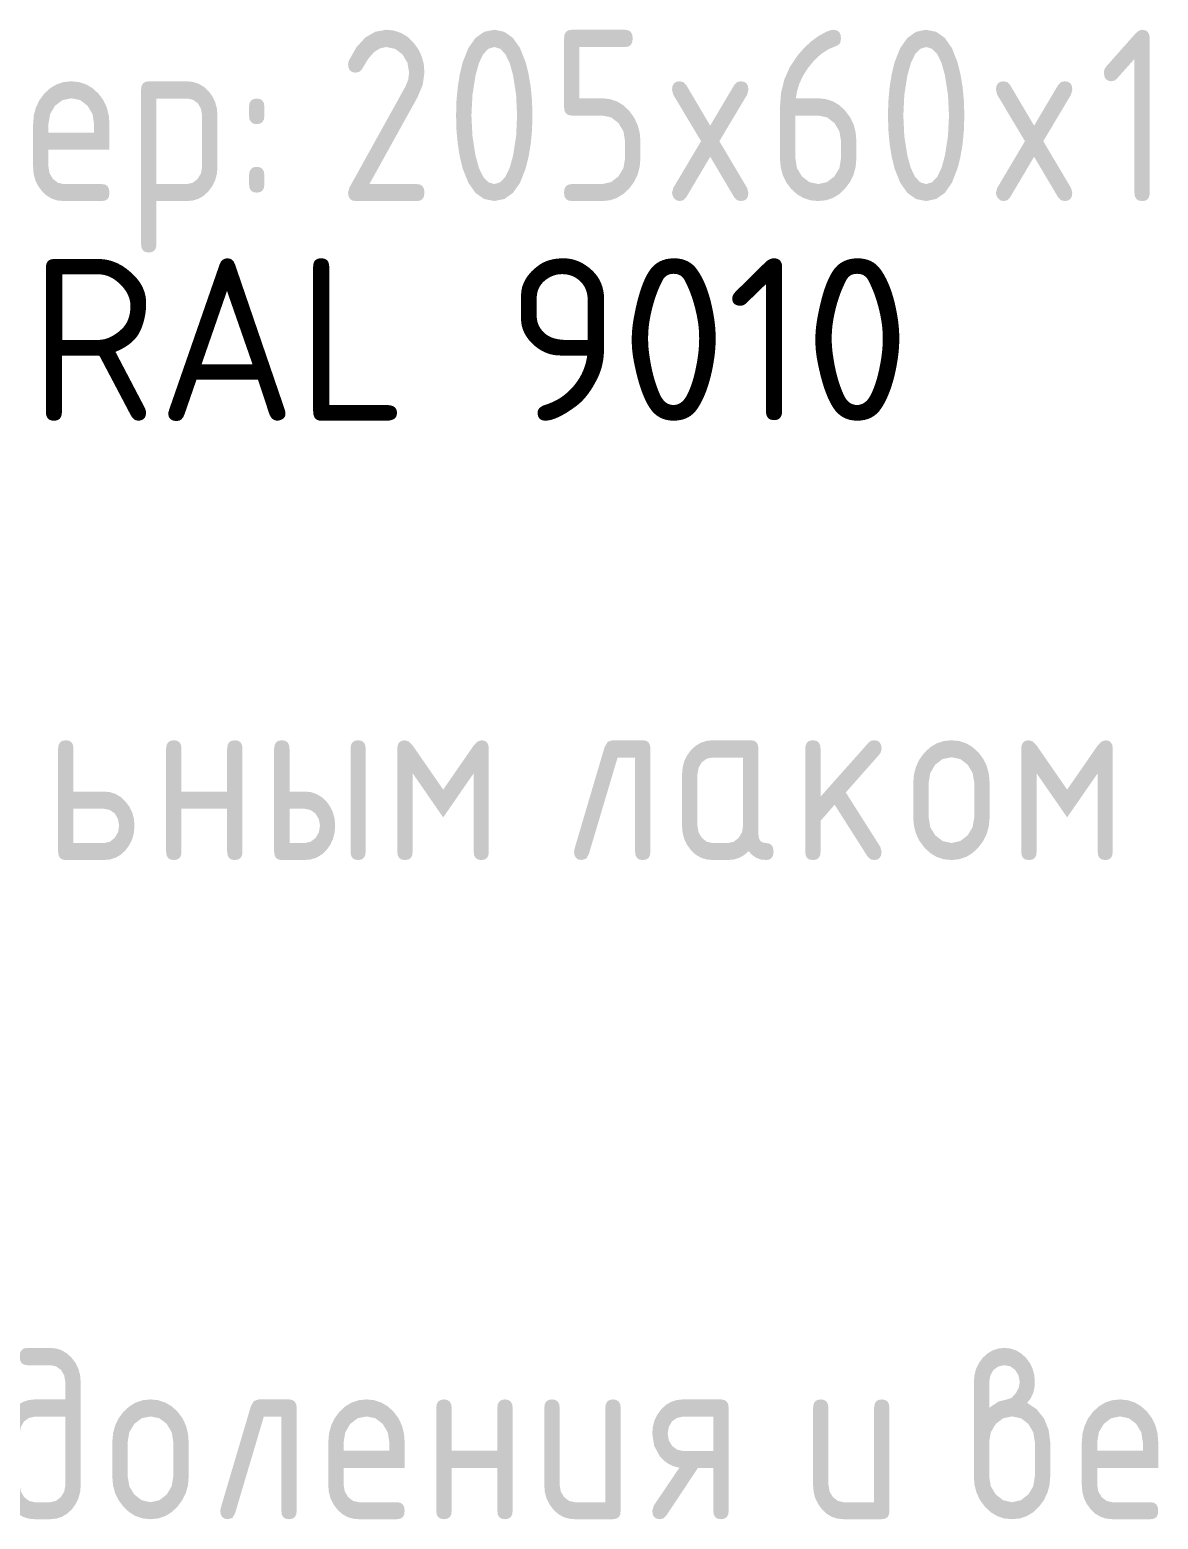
# Model space of a CAD drawing. Header units: millimetres. Extents: x -546 to 1681, y -650 to 1730.
# Drawn here: x 1068.28 to 1088.23, y 81.98 to 108.3 of the extents above; entities that cross this region are included whole.
import ezdxf

# ---------------------------------------------------------------- set-up
doc = ezdxf.new("R2010")
doc.units = ezdxf.units.MM

msp = doc.modelspace()

# ---------------------------------------------------------------- hatches: boundary and pattern name
h = msp.add_hatch(color=7)
h.dxf.hatch_style = 2
h.paths.add_polyline_path([(1074.584, 108.298), (1074.718, 108.284), (1074.842, 108.243), (1074.956, 108.175), (1075.059, 108.078), (1075.145, 107.961), (1075.208, 107.832), (1075.246, 107.692), (1075.258, 107.54), (1075.227, 107.323), (1075.134, 107.104), (1074.285, 105.571), (1075.122, 105.571), (1075.182, 105.562), (1075.224, 105.533), (1075.25, 105.486), (1075.258, 105.419), (1075.25, 105.353), (1075.224, 105.307), (1075.182, 105.28), (1075.122, 105.271), (1074.045, 105.271), (1073.985, 105.28), (1073.942, 105.307), (1073.917, 105.353), (1073.908, 105.419), (1073.931, 105.508), (1074.919, 107.29), (1074.97, 107.413), (1074.987, 107.54), (1074.958, 107.715), (1074.87, 107.862), (1074.74, 107.96), (1074.584, 107.993), (1074.47, 107.969), (1074.362, 107.898), (1074.26, 107.779), (1074.161, 107.612), (1074.113, 107.558), (1074.045, 107.54), (1073.985, 107.549), (1073.942, 107.578), (1073.917, 107.626), (1073.908, 107.692), (1073.92, 107.751), (1074.057, 107.99), (1074.212, 108.161), (1074.388, 108.263)])
h = msp.add_hatch(color=7)
h.paths.add_polyline_path([(1076.895, 106.782), (1076.878, 107.149), (1076.824, 107.493), (1076.763, 107.713), (1076.687, 107.868), (1076.597, 107.962), (1076.492, 107.993), (1076.388, 107.962), (1076.298, 107.868), (1076.221, 107.711), (1076.16, 107.489), (1076.106, 107.143), (1076.088, 106.782), (1076.106, 106.419), (1076.16, 106.075), (1076.221, 105.855), (1076.296, 105.698), (1076.386, 105.603), (1076.492, 105.571), (1076.597, 105.603), (1076.687, 105.698), (1076.763, 105.855), (1076.824, 106.075), (1076.878, 106.419)])
h.paths.add_polyline_path([(1077.166, 106.782), (1077.159, 106.521), (1077.136, 106.278), (1077.098, 106.053), (1077.046, 105.846), (1076.947, 105.594), (1076.821, 105.414), (1076.669, 105.307), (1076.492, 105.271), (1076.313, 105.307), (1076.16, 105.414), (1076.034, 105.594), (1075.933, 105.846), (1075.883, 106.053), (1075.847, 106.278), (1075.824, 106.521), (1075.817, 106.782), (1075.824, 107.046), (1075.847, 107.29), (1075.883, 107.516), (1075.933, 107.722), (1076.034, 107.975), (1076.16, 108.154), (1076.313, 108.262), (1076.492, 108.298), (1076.669, 108.262), (1076.821, 108.154), (1076.947, 107.975), (1077.046, 107.722), (1077.098, 107.514), (1077.136, 107.289), (1077.159, 107.045)])
h = msp.add_hatch(color=7)
h.dxf.hatch_style = 2
h.paths.add_polyline_path([(1077.725, 106.934), (1077.725, 108.145), (1077.733, 108.212), (1077.759, 108.26), (1077.801, 108.288), (1077.861, 108.298), (1078.803, 108.298), (1078.863, 108.288), (1078.905, 108.26), (1078.93, 108.212), (1078.938, 108.145), (1078.93, 108.079), (1078.905, 108.031), (1078.863, 108.002), (1078.803, 107.993), (1077.996, 107.993), (1077.996, 107.087), (1078.4, 107.087), (1078.534, 107.073), (1078.659, 107.032), (1078.773, 106.964), (1078.875, 106.867), (1078.962, 106.748), (1079.024, 106.619), (1079.062, 106.479), (1079.075, 106.329), (1079.075, 106.029), (1079.062, 105.876), (1079.024, 105.736), (1078.962, 105.608), (1078.875, 105.491), (1078.771, 105.394), (1078.657, 105.325), (1078.533, 105.284), (1078.4, 105.271), (1077.861, 105.271), (1077.801, 105.28), (1077.759, 105.307), (1077.733, 105.353), (1077.725, 105.419), (1077.733, 105.486), (1077.759, 105.533), (1077.801, 105.562), (1077.861, 105.571), (1078.4, 105.571), (1078.556, 105.606), (1078.686, 105.707), (1078.774, 105.852), (1078.803, 106.029), (1078.803, 106.329), (1078.774, 106.504), (1078.686, 106.651), (1078.556, 106.75), (1078.4, 106.782), (1077.861, 106.782), (1077.801, 106.792), (1077.759, 106.82), (1077.733, 106.868)])
h = msp.add_hatch(color=7)
h.paths.add_polyline_path([(1081.813, 106.782), (1081.813, 106.029), (1081.841, 105.852), (1081.929, 105.707), (1082.06, 105.606), (1082.216, 105.571), (1082.372, 105.606), (1082.503, 105.707), (1082.591, 105.853), (1082.62, 106.029), (1082.62, 106.329), (1082.591, 106.504), (1082.503, 106.651), (1082.372, 106.75), (1082.216, 106.782)])
h.paths.add_polyline_path([(1082.483, 108.298), (1082.543, 108.288), (1082.586, 108.26), (1082.611, 108.212), (1082.62, 108.145), (1082.603, 108.058), (1082.552, 108.018), (1082.407, 107.959), (1082.271, 107.872), (1082.145, 107.756), (1082.028, 107.612), (1081.948, 107.484), (1081.887, 107.354), (1081.844, 107.222), (1081.82, 107.087), (1082.216, 107.087), (1082.352, 107.073), (1082.478, 107.032), (1082.592, 106.964), (1082.694, 106.867), (1082.781, 106.75), (1082.842, 106.622), (1082.879, 106.482), (1082.891, 106.329), (1082.891, 106.029), (1082.878, 105.876), (1082.84, 105.734), (1082.778, 105.606), (1082.691, 105.491), (1082.589, 105.394), (1082.475, 105.325), (1082.35, 105.284), (1082.216, 105.271), (1082.08, 105.284), (1081.955, 105.325), (1081.841, 105.392), (1081.738, 105.487), (1081.651, 105.603), (1081.59, 105.731), (1081.553, 105.87), (1081.541, 106.02), (1081.541, 106.934), (1081.56, 107.184), (1081.617, 107.417), (1081.713, 107.635), (1081.846, 107.836), (1081.967, 107.977), (1082.094, 108.094), (1082.225, 108.19), (1082.363, 108.264), (1082.433, 108.289)])
h = msp.add_hatch(color=7)
h.paths.add_polyline_path([(1084.528, 106.782), (1084.51, 107.149), (1084.456, 107.493), (1084.395, 107.713), (1084.32, 107.868), (1084.229, 107.962), (1084.124, 107.993), (1084.02, 107.962), (1083.93, 107.868), (1083.854, 107.711), (1083.792, 107.489), (1083.738, 107.143), (1083.721, 106.782), (1083.738, 106.419), (1083.792, 106.075), (1083.853, 105.855), (1083.928, 105.698), (1084.019, 105.603), (1084.124, 105.571), (1084.229, 105.603), (1084.32, 105.698), (1084.395, 105.855), (1084.456, 106.075), (1084.51, 106.419)])
h.paths.add_polyline_path([(1084.799, 106.782), (1084.791, 106.521), (1084.768, 106.278), (1084.73, 106.053), (1084.678, 105.846), (1084.579, 105.594), (1084.453, 105.414), (1084.301, 105.307), (1084.124, 105.271), (1083.945, 105.307), (1083.793, 105.414), (1083.666, 105.594), (1083.566, 105.846), (1083.516, 106.053), (1083.479, 106.278), (1083.457, 106.521), (1083.449, 106.782), (1083.457, 107.046), (1083.479, 107.29), (1083.516, 107.516), (1083.566, 107.722), (1083.666, 107.975), (1083.793, 108.154), (1083.945, 108.262), (1084.124, 108.298), (1084.301, 108.262), (1084.453, 108.154), (1084.579, 107.975), (1084.678, 107.722), (1084.73, 107.514), (1084.768, 107.289), (1084.791, 107.045)])
h = msp.add_hatch(color=7)
h.dxf.hatch_style = 2
h.paths.add_polyline_path([(1087.805, 107.781), (1087.495, 107.434), (1087.453, 107.4), (1087.401, 107.387), (1087.342, 107.397), (1087.299, 107.426), (1087.274, 107.473), (1087.265, 107.54), (1087.274, 107.598), (1087.303, 107.645), (1087.831, 108.239), (1087.885, 108.282), (1087.94, 108.298), (1088, 108.288), (1088.042, 108.26), (1088.067, 108.212), (1088.076, 108.145), (1088.076, 105.419), (1088.067, 105.353), (1088.042, 105.307), (1088, 105.28), (1087.94, 105.271), (1087.881, 105.28), (1087.839, 105.307), (1087.813, 105.353), (1087.805, 105.419)])
h = msp.add_hatch(color=7)
h.paths.add_polyline_path([(1069.017, 107.087), (1068.861, 107.055), (1068.73, 106.956), (1068.642, 106.809), (1068.613, 106.634), (1068.613, 106.481), (1069.42, 106.481), (1069.42, 106.634), (1069.391, 106.809), (1069.303, 106.956), (1069.173, 107.055)])
h.paths.add_polyline_path([(1068.613, 106.177), (1068.613, 105.876), (1068.633, 105.76), (1068.693, 105.661), (1068.78, 105.594), (1068.881, 105.571), (1069.555, 105.571), (1069.615, 105.562), (1069.658, 105.533), (1069.683, 105.486), (1069.691, 105.419), (1069.683, 105.353), (1069.658, 105.307), (1069.615, 105.28), (1069.555, 105.271), (1068.881, 105.271), (1068.772, 105.281), (1068.672, 105.313), (1068.581, 105.367), (1068.5, 105.444), (1068.431, 105.537), (1068.381, 105.64), (1068.351, 105.752), (1068.342, 105.876), (1068.342, 106.63), (1068.354, 106.782), (1068.39, 106.922), (1068.452, 107.051), (1068.538, 107.168), (1068.642, 107.264), (1068.756, 107.333), (1068.881, 107.374), (1069.017, 107.387), (1069.153, 107.374), (1069.277, 107.333), (1069.391, 107.266), (1069.495, 107.171), (1069.582, 107.055), (1069.643, 106.927), (1069.679, 106.786), (1069.691, 106.634), (1069.691, 106.177)])
h = msp.add_hatch(color=7)
h.paths.add_polyline_path([(1070.25, 107.239), (1070.258, 107.304), (1070.284, 107.35), (1070.326, 107.378), (1070.386, 107.387), (1071.06, 107.387), (1071.169, 107.376), (1071.269, 107.343), (1071.36, 107.289), (1071.441, 107.214), (1071.511, 107.12), (1071.56, 107.017), (1071.59, 106.904), (1071.6, 106.782), (1071.6, 105.876), (1071.59, 105.754), (1071.56, 105.641), (1071.511, 105.538), (1071.441, 105.444), (1071.36, 105.367), (1071.269, 105.313), (1071.169, 105.281), (1071.06, 105.271), (1070.521, 105.271), (1070.521, 104.509), (1070.513, 104.445), (1070.487, 104.398), (1070.445, 104.37), (1070.386, 104.361), (1070.326, 104.37), (1070.284, 104.398), (1070.258, 104.445), (1070.25, 104.509)])
h.paths.add_polyline_path([(1070.521, 107.083), (1070.521, 105.571), (1071.06, 105.571), (1071.163, 105.594), (1071.248, 105.661), (1071.308, 105.759), (1071.328, 105.876), (1071.328, 106.782), (1071.309, 106.9), (1071.253, 106.998), (1071.165, 107.063), (1071.06, 107.083)])
h = msp.add_hatch(color=7)
h.dxf.hatch_style = 2
h.paths.add_polyline_path([(1080.47, 106.329), (1080.96, 105.503), (1080.983, 105.419), (1080.974, 105.353), (1080.949, 105.307), (1080.906, 105.28), (1080.846, 105.271), (1080.782, 105.287), (1080.734, 105.334), (1080.308, 106.054), (1079.882, 105.334), (1079.834, 105.287), (1079.769, 105.271), (1079.717, 105.281), (1079.675, 105.313), (1079.644, 105.363), (1079.633, 105.419), (1079.655, 105.503), (1080.146, 106.329), (1079.655, 107.15), (1079.633, 107.239), (1079.641, 107.304), (1079.667, 107.35), (1079.709, 107.378), (1079.769, 107.387), (1079.834, 107.372), (1079.882, 107.324), (1080.308, 106.604), (1080.734, 107.324), (1080.782, 107.372), (1080.846, 107.387), (1080.906, 107.379), (1080.949, 107.352), (1080.974, 107.305), (1080.983, 107.239), (1080.96, 107.15)])
h = msp.add_hatch(color=7)
h.dxf.hatch_style = 2
h.paths.add_polyline_path([(1086.194, 106.329), (1086.684, 105.503), (1086.707, 105.419), (1086.698, 105.353), (1086.673, 105.307), (1086.63, 105.28), (1086.571, 105.271), (1086.506, 105.287), (1086.458, 105.334), (1086.032, 106.054), (1085.606, 105.334), (1085.558, 105.287), (1085.493, 105.271), (1085.442, 105.281), (1085.399, 105.313), (1085.368, 105.363), (1085.357, 105.419), (1085.38, 105.503), (1085.87, 106.329), (1085.38, 107.15), (1085.357, 107.239), (1085.365, 107.304), (1085.391, 107.35), (1085.433, 107.378), (1085.493, 107.387), (1085.558, 107.372), (1085.606, 107.324), (1086.032, 106.604), (1086.458, 107.324), (1086.506, 107.372), (1086.571, 107.387), (1086.63, 107.379), (1086.673, 107.352), (1086.698, 107.305), (1086.707, 107.239), (1086.684, 107.15)])
h = msp.add_hatch(color=7)
h.paths.add_polyline_path([(1072.158, 105.724), (1072.166, 105.79), (1072.192, 105.838), (1072.234, 105.867), (1072.294, 105.876), (1072.353, 105.867), (1072.396, 105.838), (1072.421, 105.79), (1072.429, 105.724), (1072.429, 105.571), (1072.421, 105.505), (1072.396, 105.457), (1072.353, 105.429), (1072.294, 105.419), (1072.234, 105.429), (1072.192, 105.457), (1072.166, 105.505), (1072.158, 105.571)])
h.paths.add_polyline_path([(1072.158, 106.934), (1072.166, 106.999), (1072.192, 107.045), (1072.234, 107.073), (1072.294, 107.083), (1072.353, 107.073), (1072.396, 107.045), (1072.421, 106.999), (1072.429, 106.934), (1072.429, 106.782), (1072.421, 106.715), (1072.396, 106.668), (1072.353, 106.639), (1072.294, 106.63), (1072.234, 106.639), (1072.192, 106.668), (1072.166, 106.715), (1072.158, 106.782)])
h = msp.add_hatch(color=7)
h.paths.add_polyline_path([(1070.133, 94.231), (1070.124, 94.109), (1070.094, 93.996), (1070.044, 93.893), (1069.975, 93.799), (1069.894, 93.722), (1069.803, 93.668), (1069.703, 93.636), (1069.594, 93.626), (1068.92, 93.626), (1068.86, 93.634), (1068.818, 93.662), (1068.792, 93.708), (1068.784, 93.774), (1068.784, 95.594), (1068.792, 95.658), (1068.818, 95.705), (1068.86, 95.733), (1068.92, 95.742), (1068.979, 95.733), (1069.021, 95.705), (1069.047, 95.658), (1069.055, 95.594), (1069.055, 94.836), (1069.594, 94.836), (1069.703, 94.825), (1069.803, 94.792), (1069.894, 94.736), (1069.975, 94.659), (1070.044, 94.567), (1070.094, 94.465), (1070.124, 94.353)])
h.paths.add_polyline_path([(1069.862, 94.231), (1069.843, 94.348), (1069.787, 94.447), (1069.699, 94.51), (1069.594, 94.532), (1069.055, 94.532), (1069.055, 93.926), (1069.594, 93.926), (1069.697, 93.948), (1069.782, 94.015), (1069.842, 94.114)])
h = msp.add_hatch(color=7)
h.dxf.hatch_style = 2
h.paths.add_polyline_path([(1070.964, 94.532), (1070.964, 93.774), (1070.956, 93.708), (1070.93, 93.662), (1070.888, 93.634), (1070.829, 93.626), (1070.769, 93.634), (1070.726, 93.662), (1070.701, 93.708), (1070.692, 93.774), (1070.692, 95.594), (1070.701, 95.658), (1070.726, 95.705), (1070.769, 95.733), (1070.829, 95.742), (1070.888, 95.733), (1070.93, 95.705), (1070.956, 95.658), (1070.964, 95.594), (1070.964, 94.836), (1071.771, 94.836), (1071.771, 95.594), (1071.78, 95.658), (1071.805, 95.705), (1071.847, 95.733), (1071.906, 95.742), (1071.966, 95.733), (1072.008, 95.705), (1072.034, 95.658), (1072.042, 95.594), (1072.042, 93.774), (1072.034, 93.708), (1072.008, 93.662), (1071.966, 93.634), (1071.906, 93.626), (1071.847, 93.634), (1071.805, 93.662), (1071.78, 93.708), (1071.771, 93.774), (1071.771, 94.532)])
h = msp.add_hatch(color=7)
h.paths.add_polyline_path([(1073.68, 94.231), (1073.67, 94.109), (1073.641, 93.996), (1073.592, 93.893), (1073.525, 93.799), (1073.442, 93.722), (1073.35, 93.668), (1073.25, 93.636), (1073.141, 93.626), (1072.737, 93.626), (1072.678, 93.634), (1072.635, 93.662), (1072.61, 93.708), (1072.601, 93.774), (1072.601, 95.594), (1072.61, 95.658), (1072.635, 95.705), (1072.678, 95.733), (1072.737, 95.742), (1072.797, 95.733), (1072.839, 95.705), (1072.865, 95.658), (1072.873, 95.594), (1072.873, 94.836), (1073.141, 94.836), (1073.25, 94.825), (1073.35, 94.792), (1073.442, 94.738), (1073.525, 94.663), (1073.592, 94.569), (1073.641, 94.466), (1073.67, 94.353)])
h.paths.add_polyline_path([(1073.412, 94.231), (1073.392, 94.348), (1073.333, 94.447), (1073.245, 94.51), (1073.141, 94.532), (1072.873, 94.532), (1072.873, 93.926), (1073.141, 93.926), (1073.245, 93.948), (1073.333, 94.015), (1073.392, 94.114)])
h.paths.add_polyline_path([(1073.951, 95.594), (1073.96, 95.658), (1073.985, 95.705), (1074.028, 95.733), (1074.087, 95.742), (1074.144, 95.733), (1074.185, 95.705), (1074.21, 95.658), (1074.219, 95.594), (1074.219, 93.774), (1074.21, 93.708), (1074.185, 93.662), (1074.144, 93.634), (1074.087, 93.626), (1074.028, 93.634), (1073.985, 93.662), (1073.96, 93.708), (1073.951, 93.774)])
h = msp.add_hatch(color=7)
h.dxf.hatch_style = 2
h.paths.add_polyline_path([(1075.589, 94.379), (1075.05, 95.158), (1075.05, 93.774), (1075.041, 93.708), (1075.016, 93.662), (1074.973, 93.634), (1074.914, 93.626), (1074.854, 93.634), (1074.812, 93.662), (1074.786, 93.708), (1074.778, 93.774), (1074.778, 95.594), (1074.786, 95.658), (1074.812, 95.705), (1074.854, 95.733), (1074.914, 95.742), (1074.982, 95.719), (1075.05, 95.649), (1075.589, 94.87), (1076.128, 95.649), (1076.196, 95.719), (1076.263, 95.742), (1076.321, 95.733), (1076.362, 95.705), (1076.387, 95.658), (1076.395, 95.594), (1076.395, 93.774), (1076.387, 93.708), (1076.362, 93.662), (1076.321, 93.634), (1076.263, 93.626), (1076.204, 93.634), (1076.162, 93.662), (1076.136, 93.708), (1076.128, 93.774), (1076.128, 95.158)])
h = msp.add_hatch(color=7)
h.dxf.hatch_style = 2
h.paths.add_polyline_path([(1078.577, 95.742), (1079.115, 95.742), (1079.175, 95.733), (1079.217, 95.705), (1079.243, 95.658), (1079.251, 95.594), (1079.251, 93.774), (1079.243, 93.708), (1079.217, 93.662), (1079.175, 93.634), (1079.115, 93.626), (1079.056, 93.634), (1079.014, 93.662), (1078.989, 93.708), (1078.98, 93.774), (1078.98, 95.437), (1078.671, 95.437), (1078.162, 93.727), (1078.117, 93.651), (1078.038, 93.626), (1077.978, 93.635), (1077.935, 93.664), (1077.91, 93.711), (1077.902, 93.778), (1077.91, 93.825), (1078.441, 95.619), (1078.495, 95.713)])
h = msp.add_hatch(color=7)
h.paths.add_polyline_path([(1080.889, 95.437), (1080.35, 95.437), (1080.245, 95.416), (1080.158, 95.353), (1080.102, 95.254), (1080.082, 95.137), (1080.082, 94.231), (1080.102, 94.115), (1080.162, 94.015), (1080.249, 93.948), (1080.35, 93.926), (1080.621, 93.926), (1080.724, 93.948), (1080.809, 94.015), (1080.869, 94.114), (1080.889, 94.231)])
h.paths.add_polyline_path([(1081.428, 93.774), (1081.419, 93.708), (1081.394, 93.662), (1081.353, 93.634), (1081.296, 93.626), (1081.205, 93.635), (1081.123, 93.664), (1081.051, 93.713), (1080.987, 93.782), (1080.907, 93.713), (1080.82, 93.664), (1080.725, 93.635), (1080.621, 93.626), (1080.35, 93.626), (1080.241, 93.636), (1080.141, 93.668), (1080.05, 93.722), (1079.969, 93.799), (1079.9, 93.892), (1079.85, 93.994), (1079.82, 94.107), (1079.81, 94.231), (1079.81, 95.137), (1079.82, 95.259), (1079.85, 95.372), (1079.9, 95.475), (1079.969, 95.569), (1080.05, 95.644), (1080.141, 95.698), (1080.241, 95.731), (1080.35, 95.742), (1081.024, 95.742), (1081.084, 95.733), (1081.126, 95.705), (1081.152, 95.658), (1081.16, 95.594), (1081.16, 94.079), (1081.169, 94.012), (1081.194, 93.964), (1081.237, 93.936), (1081.296, 93.926), (1081.353, 93.917), (1081.394, 93.888), (1081.419, 93.84)])
h = msp.add_hatch(color=7)
h.dxf.hatch_style = 2
h.paths.add_polyline_path([(1082.259, 94.747), (1083.107, 95.7), (1083.148, 95.732), (1083.201, 95.742), (1083.26, 95.733), (1083.303, 95.705), (1083.328, 95.658), (1083.337, 95.594), (1083.326, 95.536), (1083.295, 95.488), (1082.704, 94.82), (1083.311, 93.863), (1083.337, 93.774), (1083.328, 93.708), (1083.303, 93.662), (1083.26, 93.634), (1083.201, 93.626), (1083.136, 93.641), (1083.088, 93.689), (1082.507, 94.603), (1082.259, 94.32), (1082.259, 93.774), (1082.25, 93.708), (1082.225, 93.662), (1082.183, 93.634), (1082.123, 93.626), (1082.064, 93.634), (1082.021, 93.662), (1081.996, 93.708), (1081.987, 93.774), (1081.987, 95.594), (1081.996, 95.658), (1082.021, 95.705), (1082.064, 95.733), (1082.123, 95.742), (1082.183, 95.733), (1082.225, 95.705), (1082.25, 95.658), (1082.259, 95.594)])
h = msp.add_hatch(color=7)
h.paths.add_polyline_path([(1083.896, 94.379), (1083.896, 94.984), (1083.908, 95.137), (1083.945, 95.277), (1084.006, 95.405), (1084.093, 95.522), (1084.196, 95.619), (1084.31, 95.688), (1084.435, 95.729), (1084.571, 95.742), (1084.707, 95.729), (1084.832, 95.688), (1084.946, 95.621), (1085.05, 95.526), (1085.136, 95.41), (1085.197, 95.281), (1085.234, 95.139), (1085.246, 94.984), (1085.246, 94.379), (1085.233, 94.229), (1085.195, 94.09), (1085.133, 93.962), (1085.046, 93.846), (1084.944, 93.749), (1084.83, 93.68), (1084.705, 93.639), (1084.571, 93.626), (1084.435, 93.639), (1084.31, 93.68), (1084.196, 93.749), (1084.093, 93.846), (1084.006, 93.962), (1083.945, 94.09), (1083.908, 94.229)])
h.paths.add_polyline_path([(1084.975, 94.384), (1084.975, 94.989), (1084.946, 95.162), (1084.858, 95.311), (1084.727, 95.41), (1084.571, 95.442), (1084.415, 95.41), (1084.285, 95.311), (1084.196, 95.162), (1084.168, 94.989), (1084.168, 94.384), (1084.196, 94.207), (1084.285, 94.062), (1084.415, 93.961), (1084.571, 93.926), (1084.727, 93.961), (1084.858, 94.062), (1084.946, 94.208)])
h = msp.add_hatch(color=7)
h.dxf.hatch_style = 2
h.paths.add_polyline_path([(1086.616, 94.379), (1086.077, 95.158), (1086.077, 93.774), (1086.068, 93.708), (1086.043, 93.662), (1086, 93.634), (1085.941, 93.626), (1085.881, 93.634), (1085.839, 93.662), (1085.813, 93.708), (1085.805, 93.774), (1085.805, 95.594), (1085.813, 95.658), (1085.839, 95.705), (1085.881, 95.733), (1085.941, 95.742), (1086.009, 95.719), (1086.077, 95.649), (1086.616, 94.87), (1087.155, 95.649), (1087.223, 95.719), (1087.29, 95.742), (1087.348, 95.733), (1087.389, 95.705), (1087.414, 95.658), (1087.422, 95.594), (1087.422, 93.774), (1087.414, 93.708), (1087.389, 93.662), (1087.348, 93.634), (1087.29, 93.626), (1087.231, 93.634), (1087.189, 93.662), (1087.163, 93.708), (1087.155, 93.774), (1087.155, 95.158)])
h = msp.add_hatch(color=7)
h.paths.add_polyline_path([(1069.183, 84.398), (1069.183, 82.582), (1069.173, 82.46), (1069.143, 82.347), (1069.094, 82.244), (1069.025, 82.15), (1068.941, 82.073), (1068.85, 82.019), (1068.75, 81.987), (1068.644, 81.977), (1068.372, 81.977), (1068.263, 81.987), (1068.163, 82.019), (1068.073, 82.073), (1067.992, 82.15), (1067.922, 82.244), (1067.873, 82.347), (1067.843, 82.46), (1067.833, 82.582), (1067.833, 83.488), (1067.843, 83.61), (1067.873, 83.723), (1067.922, 83.826), (1067.992, 83.92), (1068.074, 83.995), (1068.165, 84.05), (1068.264, 84.082), (1068.372, 84.094), (1068.912, 84.094), (1068.912, 84.398), (1068.892, 84.516), (1068.836, 84.614), (1068.748, 84.677), (1068.644, 84.699), (1068.236, 84.699), (1068.179, 84.708), (1068.138, 84.737), (1068.113, 84.785), (1068.105, 84.851), (1068.113, 84.918), (1068.138, 84.966), (1068.179, 84.994), (1068.236, 85.004), (1068.644, 85.004), (1068.753, 84.993), (1068.853, 84.959), (1068.943, 84.904), (1069.025, 84.826), (1069.094, 84.735), (1069.143, 84.633), (1069.173, 84.52)])
h.paths.add_polyline_path([(1068.912, 82.582), (1068.912, 83.789), (1068.372, 83.789), (1068.268, 83.767), (1068.18, 83.704), (1068.124, 83.606), (1068.105, 83.488), (1068.105, 82.582), (1068.124, 82.466), (1068.184, 82.367), (1068.271, 82.3), (1068.372, 82.277), (1068.644, 82.277), (1068.746, 82.3), (1068.832, 82.367), (1068.892, 82.465)])
h = msp.add_hatch(color=7)
h.paths.add_polyline_path([(1085.238, 83.945), (1085.402, 84.056), (1085.552, 84.094), (1085.633, 84.121), (1085.706, 84.199), (1085.76, 84.299), (1085.778, 84.398), (1085.758, 84.516), (1085.698, 84.614), (1085.611, 84.679), (1085.506, 84.699), (1085.402, 84.677), (1085.314, 84.614), (1085.258, 84.516), (1085.238, 84.398)])
h.paths.add_polyline_path([(1085.909, 84.034), (1086.077, 83.92), (1086.208, 83.755), (1086.289, 83.555), (1086.317, 83.34), (1086.317, 82.73), (1086.304, 82.58), (1086.266, 82.44), (1086.204, 82.312), (1086.117, 82.197), (1086.015, 82.1), (1085.901, 82.031), (1085.776, 81.99), (1085.642, 81.977), (1085.506, 81.99), (1085.381, 82.031), (1085.267, 82.1), (1085.164, 82.197), (1085.077, 82.314), (1085.016, 82.441), (1084.979, 82.58), (1084.967, 82.73), (1084.967, 84.398), (1084.977, 84.521), (1085.006, 84.633), (1085.056, 84.736), (1085.125, 84.83), (1085.208, 84.905), (1085.299, 84.96), (1085.398, 84.993), (1085.506, 85.004), (1085.615, 84.993), (1085.715, 84.959), (1085.807, 84.904), (1085.891, 84.826), (1085.958, 84.735), (1086.006, 84.633), (1086.036, 84.52), (1086.045, 84.398), (1086.037, 84.29), (1086.011, 84.192), (1085.969, 84.107)])
h.paths.add_polyline_path([(1086.045, 82.735), (1086.045, 83.34), (1086.017, 83.514), (1085.929, 83.662), (1085.798, 83.761), (1085.642, 83.793), (1085.486, 83.761), (1085.355, 83.662), (1085.267, 83.514), (1085.238, 83.34), (1085.238, 82.735), (1085.267, 82.558), (1085.355, 82.413), (1085.486, 82.312), (1085.642, 82.277), (1085.798, 82.312), (1085.929, 82.413), (1086.017, 82.559)])
h = msp.add_hatch(color=7)
h.paths.add_polyline_path([(1069.741, 82.73), (1069.741, 83.336), (1069.754, 83.488), (1069.79, 83.628), (1069.852, 83.757), (1069.938, 83.874), (1070.042, 83.97), (1070.156, 84.039), (1070.281, 84.08), (1070.417, 84.094), (1070.552, 84.08), (1070.677, 84.039), (1070.791, 83.972), (1070.895, 83.877), (1070.982, 83.761), (1071.043, 83.632), (1071.079, 83.491), (1071.091, 83.336), (1071.091, 82.73), (1071.079, 82.58), (1071.041, 82.441), (1070.978, 82.314), (1070.892, 82.197), (1070.789, 82.1), (1070.675, 82.031), (1070.551, 81.99), (1070.417, 81.977), (1070.281, 81.99), (1070.156, 82.031), (1070.042, 82.1), (1069.938, 82.197), (1069.852, 82.314), (1069.79, 82.441), (1069.754, 82.58)])
h.paths.add_polyline_path([(1070.82, 82.735), (1070.82, 83.34), (1070.791, 83.514), (1070.703, 83.662), (1070.573, 83.761), (1070.417, 83.793), (1070.261, 83.761), (1070.13, 83.662), (1070.042, 83.514), (1070.013, 83.34), (1070.013, 82.735), (1070.042, 82.558), (1070.13, 82.413), (1070.261, 82.312), (1070.417, 82.277), (1070.573, 82.312), (1070.703, 82.413), (1070.791, 82.559)])
h = msp.add_hatch(color=7)
h.dxf.hatch_style = 2
h.paths.add_polyline_path([(1072.325, 84.094), (1072.864, 84.094), (1072.923, 84.084), (1072.966, 84.056), (1072.991, 84.01), (1073, 83.945), (1073, 82.125), (1072.991, 82.059), (1072.966, 82.013), (1072.923, 81.986), (1072.864, 81.977), (1072.805, 81.986), (1072.762, 82.013), (1072.737, 82.059), (1072.729, 82.125), (1072.729, 83.789), (1072.419, 83.789), (1071.91, 82.078), (1071.865, 82.002), (1071.786, 81.977), (1071.726, 81.986), (1071.684, 82.015), (1071.658, 82.062), (1071.65, 82.129), (1071.658, 82.176), (1072.19, 83.971), (1072.243, 84.064)])
h = msp.add_hatch(color=7)
h.paths.add_polyline_path([(1074.234, 83.793), (1074.078, 83.761), (1073.947, 83.662), (1073.859, 83.515), (1073.83, 83.34), (1073.83, 83.187), (1074.637, 83.187), (1074.637, 83.34), (1074.608, 83.515), (1074.52, 83.662), (1074.39, 83.761)])
h.paths.add_polyline_path([(1073.83, 82.883), (1073.83, 82.582), (1073.85, 82.466), (1073.91, 82.367), (1073.997, 82.3), (1074.098, 82.277), (1074.772, 82.277), (1074.832, 82.268), (1074.874, 82.239), (1074.9, 82.192), (1074.908, 82.125), (1074.9, 82.059), (1074.874, 82.013), (1074.832, 81.986), (1074.772, 81.977), (1074.098, 81.977), (1073.989, 81.987), (1073.889, 82.019), (1073.798, 82.073), (1073.717, 82.15), (1073.648, 82.244), (1073.598, 82.346), (1073.568, 82.458), (1073.558, 82.582), (1073.558, 83.336), (1073.571, 83.488), (1073.607, 83.628), (1073.669, 83.757), (1073.755, 83.874), (1073.859, 83.97), (1073.973, 84.039), (1074.098, 84.08), (1074.234, 84.094), (1074.369, 84.08), (1074.494, 84.039), (1074.608, 83.972), (1074.712, 83.877), (1074.799, 83.761), (1074.86, 83.633), (1074.896, 83.493), (1074.908, 83.34), (1074.908, 82.883)])
h = msp.add_hatch(color=7)
h.dxf.hatch_style = 2
h.paths.add_polyline_path([(1075.739, 82.883), (1075.739, 82.125), (1075.73, 82.059), (1075.705, 82.013), (1075.662, 81.986), (1075.603, 81.977), (1075.543, 81.986), (1075.501, 82.013), (1075.475, 82.059), (1075.467, 82.125), (1075.467, 83.945), (1075.475, 84.01), (1075.501, 84.056), (1075.543, 84.084), (1075.603, 84.094), (1075.662, 84.084), (1075.705, 84.056), (1075.73, 84.01), (1075.739, 83.945), (1075.739, 83.187), (1076.546, 83.187), (1076.546, 83.945), (1076.554, 84.01), (1076.58, 84.056), (1076.622, 84.084), (1076.681, 84.094), (1076.74, 84.084), (1076.783, 84.056), (1076.808, 84.01), (1076.817, 83.945), (1076.817, 82.125), (1076.808, 82.059), (1076.783, 82.013), (1076.74, 81.986), (1076.681, 81.977), (1076.622, 81.986), (1076.58, 82.013), (1076.554, 82.059), (1076.546, 82.125), (1076.546, 82.883)])
h = msp.add_hatch(color=7)
h.dxf.hatch_style = 2
h.paths.add_polyline_path([(1078.725, 83.945), (1078.725, 82.125), (1078.717, 82.059), (1078.691, 82.013), (1078.649, 81.986), (1078.589, 81.977), (1077.915, 81.977), (1077.806, 81.987), (1077.706, 82.019), (1077.615, 82.073), (1077.534, 82.15), (1077.465, 82.244), (1077.415, 82.346), (1077.385, 82.458), (1077.376, 82.582), (1077.376, 83.945), (1077.384, 84.01), (1077.409, 84.056), (1077.452, 84.084), (1077.512, 84.094), (1077.571, 84.084), (1077.613, 84.056), (1077.639, 84.01), (1077.647, 83.945), (1077.647, 82.582), (1077.667, 82.466), (1077.727, 82.367), (1077.814, 82.3), (1077.915, 82.277), (1078.454, 82.277), (1078.454, 83.945), (1078.463, 84.01), (1078.488, 84.056), (1078.53, 84.084), (1078.589, 84.094), (1078.649, 84.084), (1078.691, 84.056), (1078.717, 84.01)])
h = msp.add_hatch(color=7)
h.paths.add_polyline_path([(1079.763, 82.887), (1079.665, 82.911), (1079.575, 82.952), (1079.493, 83.01), (1079.42, 83.086), (1079.318, 83.271), (1079.284, 83.488), (1079.294, 83.61), (1079.324, 83.723), (1079.373, 83.826), (1079.443, 83.92), (1079.524, 83.995), (1079.615, 84.05), (1079.715, 84.082), (1079.824, 84.094), (1080.498, 84.094), (1080.557, 84.084), (1080.6, 84.056), (1080.626, 84.01), (1080.634, 83.945), (1080.634, 82.125), (1080.626, 82.059), (1080.6, 82.013), (1080.557, 81.986), (1080.498, 81.977), (1080.439, 81.986), (1080.397, 82.013), (1080.371, 82.059), (1080.363, 82.125), (1080.363, 82.883), (1080.091, 82.883), (1079.529, 82.036), (1079.48, 81.991), (1079.42, 81.977), (1079.361, 81.986), (1079.318, 82.013), (1079.293, 82.059), (1079.284, 82.125), (1079.311, 82.218)])
h.paths.add_polyline_path([(1079.556, 83.488), (1079.576, 83.372), (1079.635, 83.272), (1079.722, 83.206), (1079.824, 83.183), (1080.363, 83.183), (1080.363, 83.789), (1079.824, 83.789), (1079.719, 83.767), (1079.631, 83.704), (1079.575, 83.606)])
h = msp.add_hatch(color=7)
h.dxf.hatch_style = 2
h.paths.add_polyline_path([(1083.476, 83.945), (1083.476, 82.125), (1083.467, 82.059), (1083.442, 82.013), (1083.399, 81.986), (1083.34, 81.977), (1082.665, 81.977), (1082.556, 81.987), (1082.456, 82.019), (1082.366, 82.073), (1082.285, 82.15), (1082.215, 82.244), (1082.165, 82.346), (1082.136, 82.458), (1082.126, 82.582), (1082.126, 83.945), (1082.134, 84.01), (1082.16, 84.056), (1082.202, 84.084), (1082.262, 84.094), (1082.321, 84.084), (1082.364, 84.056), (1082.389, 84.01), (1082.398, 83.945), (1082.398, 82.582), (1082.417, 82.466), (1082.477, 82.367), (1082.564, 82.3), (1082.665, 82.277), (1083.204, 82.277), (1083.204, 83.945), (1083.213, 84.01), (1083.238, 84.056), (1083.281, 84.084), (1083.34, 84.094), (1083.399, 84.084), (1083.442, 84.056), (1083.467, 84.01)])
h = msp.add_hatch(color=7)
h.paths.add_polyline_path([(1087.551, 83.793), (1087.395, 83.761), (1087.264, 83.662), (1087.176, 83.515), (1087.147, 83.34), (1087.147, 83.187), (1087.954, 83.187), (1087.954, 83.34), (1087.925, 83.515), (1087.837, 83.662), (1087.706, 83.761)])
h.paths.add_polyline_path([(1087.147, 82.883), (1087.147, 82.582), (1087.167, 82.466), (1087.226, 82.367), (1087.313, 82.3), (1087.415, 82.277), (1088.089, 82.277), (1088.149, 82.268), (1088.191, 82.239), (1088.217, 82.192), (1088.225, 82.125), (1088.217, 82.059), (1088.191, 82.013), (1088.149, 81.986), (1088.089, 81.977), (1087.415, 81.977), (1087.306, 81.987), (1087.206, 82.019), (1087.115, 82.073), (1087.034, 82.15), (1086.965, 82.244), (1086.915, 82.346), (1086.885, 82.458), (1086.875, 82.582), (1086.875, 83.336), (1086.887, 83.488), (1086.924, 83.628), (1086.986, 83.757), (1087.072, 83.874), (1087.176, 83.97), (1087.29, 84.039), (1087.415, 84.08), (1087.551, 84.094), (1087.686, 84.08), (1087.811, 84.039), (1087.925, 83.972), (1088.029, 83.877), (1088.115, 83.761), (1088.177, 83.633), (1088.213, 83.493), (1088.225, 83.34), (1088.225, 82.883)])

# ---------------------------------------------------------------- texts
at = {"color": 7, "insert": (1068.275, 104.259), "char_height": 2.86899, "attachment_point": 1}
msp.add_mtext('{\\fGOSTCommon|b0|i0|c0;RAL 9010}', dxfattribs=at)

doc.saveas('drawing.dxf')
